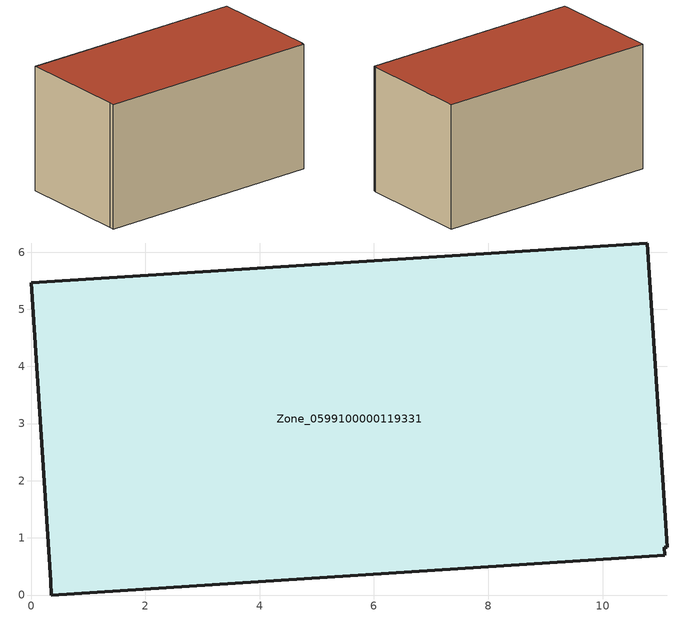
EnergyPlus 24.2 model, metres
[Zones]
Zone_0599100000119331
 floor ground (C_G): 11.09,0.7 0.35,0 0.34,0.24 0,5.46 10.78,6.16 11.13,0.84 11.08,0.83 z0
 wall outside (C_F): 11.13,0.84 10.78,6.16 0,5.46 0.34,0.24 0.35,0 11.09,0.7 11.08,0.83 11.13,0.84 z0:5.95
 roof outside (C_R): 0.35,0 11.09,0.7 11.08,0.83 11.13,0.84 10.78,6.16 0,5.46 0.34,0.24 z5.95
[BUILDING]
Pand.0599100000119331: North Axis=0; Terrain=City; Loads Convergence Tolerance Value=0.04; Temperature Convergence Tolerance Value=0.4; Solar Distribution=FullExterior; Maximum Number of Warmup Days=25; Minimum Number of Warmup Days=1
[Site:Location]
Rotterdam.The.Hague.AP_ZH_NLD Design_Conditions: Latitude=51.96; Longitude=4.45; Time Zone=1; Elevation=-4.5
[SITE:GROUNDTEMPERATURE:BUILDINGSURFACE]
18, 18, 18, 18, 18, 18, 18, 18, 18, 18, 18, 18
[MATERIAL] Thermal Absorptance=0.9; Solar Absorptance=0.7; Visible Absorptance=0.7
Name | Roughness | Thickness | Conductivity | Density | Specific Heat
G.TI.1992-2005 | MediumSmooth | 0.15 | 0.06 | 540 | 1210
F.TI.1992-2005 | Rough | 0.3 | 0.12 | 1920 | 840
R.TI.1992-2005 | MediumRough | 0.2 | 0.08 | 1500 | 1000
[CONSTRUCTION]
C_G: G.TI.1992-2005
C_F: F.TI.1992-2005
C_R: R.TI.1992-2005
[ZONE]
Zone_0599100000119331: Type=1; Multiplier=1; Ceiling Height=Autocalculate; Volume=Autocalculate; Floor Area=autocalculate; Part of Total Floor Area=Yes
[ZONEINFILTRATION:DESIGNFLOWRATE]
Infil_Zone_0599100000119331: Zone or ZoneList or Space or SpaceList=Zone_0599100000119331; Schedule=AlwaysOn; Design Flow Rate Calculation Method=Flow/Area; Flow Rate per Floor Area=0.0015; Constant Term Coefficient=1; Temperature Term Coefficient=0; Velocity Term Coefficient=0; Velocity Squared Term Coefficient=0
[HVACTEMPLATE:ZONE:IDEALLOADSAIRSYSTEM]
Zone_0599100000119331: Maximum Heating Supply Air Temperature=50; Minimum Cooling Supply Air Temperature=13; Maximum Heating Supply Air Humidity Ratio=0.0156; Minimum Cooling Supply Air Humidity Ratio=0.0077; Heating Limit=NoLimit; Cooling Limit=NoLimit; Dehumidification Control Type=ConstantSensibleHeatRatio; Cooling Sensible Heat Ratio=0.7; Dehumidification Setpoint=60; Humidification Control Type=None; Humidification Setpoint=30; Outdoor Air Method=None; Outdoor Air Flow Rate per Person=0.00944; Outdoor Air Flow Rate per Zone Floor Area=0; Outdoor Air Flow Rate per Zone=0; Demand Controlled Ventilation Type=None; Outdoor Air Economizer Type=NoEconomizer; Heat Recovery Type=None; Sensible Heat Recovery Effectiveness=0.7; Latent Heat Recovery Effectiveness=0.65
[ZONECONTROL:THERMOSTAT]
ThermostatControl_Zone_0599100000119331: Zone or ZoneList=Zone_0599100000119331; Control Type Schedule=DualSetpointControlType; Control 1=Thermostat_Zone_0599100000119331; Temperature Difference Between Cutout And Setpoint=0
[THERMOSTATSETPOINT:DUALSETPOINT]
Thermostat_Zone_0599100000119331: Heating Setpoint Temperature Schedule=HeatingSetpoint_Zone_0599100000119331; Cooling Setpoint Temperature Schedule=CoolingSetpoint_Zone_0599100000119331
[SCHEDULE:COMPACT]
HeatingSetpoint_Zone_0599100000119331: Through: 12/31, For: AllDays, Until: 24:00, 21
CoolingSetpoint_Zone_0599100000119331: Through: 12/31, For: AllDays, Until: 24:00, 24
DualSetpointControlType: Through: 12/31, For: AllDays, Until: 24:00, 4
AlwaysOn: Through: 12/31, For: AllDays, Until: 24:00, 1
